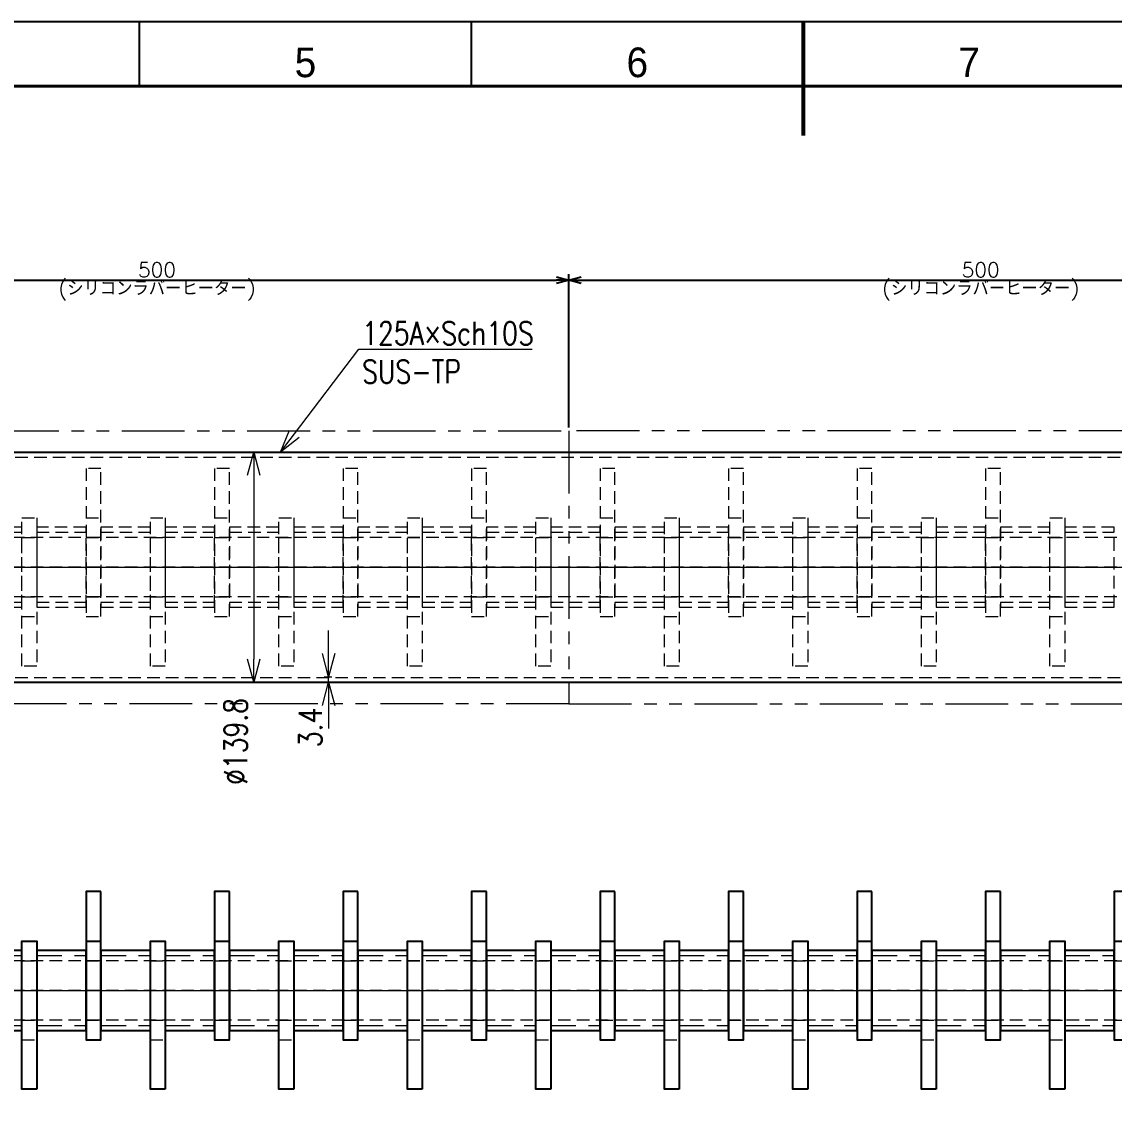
# Model space of a CAD drawing. Header units: millimetres. Extents: x 0 to 38884, y -3675 to 8056.
# Drawn here: x 34284 to 34947, y 1050 to 1709 of the extents above; entities that cross this region are included whole.
import ezdxf
from ezdxf import colors
from ezdxf.entities.mleader import LeaderData, LeaderLine
from ezdxf.enums import TextEntityAlignment as Align
from ezdxf.math import Vec2, Vec3

# ---------------------------------------------------------------- set-up
doc = ezdxf.new("R2010")
doc.units = ezdxf.units.MM
doc.header["$LTSCALE"] = 2.4
doc.header["$PDMODE"] = 99
doc.header["$PDSIZE"] = 1
for name, pattern in [('CENTER2', [28.575, 19.05, -3.175, 3.175, -3.175]), ('HIDDEN', [9.525, 6.35, -3.175]), ('HIDDEN2', [4.7625, 3.175, -1.5875]), ('PHANTOM2', [31.75, 15.875, -3.175, 3.175, -3.175, 3.175, -3.175])]:
    doc.linetypes.add(name, pattern=pattern)
for name, color, linetype, lineweight in [('03_かくれ線', 6, 'HIDDEN2', 13), ('04_HIDDEN', 2, 'HIDDEN', 13), ('04_中心線', 1, 'CENTER2', 9), ('05_CENTER', 4, 'CENTER2', 13), ('06_PHANTOM', 2, 'PHANTOM2', 13), ('07_寸法線', 3, 'Continuous', 9), ('08_DIM', 3, 'Continuous', 13), ('99_図枠', 7, 'Continuous', 40)]:
    doc.layers.add(name, color=color, linetype=linetype, lineweight=lineweight)
doc.styles.add('KSS_TXT', font='txt.shx', dxfattribs={"bigfont": 'extfont2.shx'})
doc.styles.get("Standard").update_dxf_attribs({"font": 'txt.shx', "bigfont": 'extfont2.shx'})
doc.styles.add('寸法用', font='simplex.shx', dxfattribs={"width": 0.8, "bigfont": '@extfont2.shx'})
doc.styles.add('表題用', font='MS PGothic.ttf')
doc.dimstyles.new('KSS_DIM', dxfattribs={"dimscale": 2, "dimtxt": 3, "dimasz": 2.5, "dimexe": 1.25, "dimexo": 0.625, "dimtad": 1, "dimdsep": 46, "dimtxsty": 'KSS_TXT', "dimblk": 'OPEN30', "dimcen": 0, "dimazin": 2, "dimtfac": 0.75, "dimtmove": 0, "dimatfit": 3, "dimldrblk": 'OPEN30', "dimfxl": 1.25, "dimtolj": 1, "dimarcsym": 0})
doc.dimstyles.new('機械製図用', dxfattribs={"dimtxt": 3.5, "dimasz": 3.5, "dimexe": 2, "dimexo": 0, "dimgap": 1.2, "dimtad": 1, "dimdsep": 46, "dimtxsty": '寸法用', "dimblk": 'OPEN30', "dimcen": 0, "dimclrd": 256, "dimclre": 256, "dimclrt": 7, "dimazin": 2, "dimtm": 1e-09, "dimtfac": 0.75, "dimtmove": 0, "dimatfit": 3, "dimldrblk": 'OPEN30', "dimfxl": 1, "dimlwd": -1, "dimlwe": -1, "dimarcsym": 0})

# ---------------------------------------------------------------- blocks, each defined once
blk = doc.blocks.new('AM_BALLOON1')
at = {"transparency": 16777216}
blk.add_circle((0, 0), 5, dxfattribs=at)
blk.add_attdef('B_NUMBER', text='', height=3, dxfattribs=at).set_placement((0, 0), align=Align.MIDDLE_CENTER)
blk = doc.blocks.new('_OPEN')
at = {"color": 0, "linetype": 'ByBlock'}
for p, q in [((-1, 0.17), (0, 0)), ((0, 0), (-1, -0.17)), ((0, 0), (-1, 0))]:
    blk.add_line(p, q, dxfattribs=at)
blk = doc.blocks.new('_Open30')
at = {"color": 0, "linetype": 'ByBlock', "lineweight": -2}
for p, q in [((-1, 0.268), (0, 0)), ((0, 0), (-1, -0.268)), ((0, 0), (-1, 0))]:
    blk.add_line(p, q, dxfattribs=at)
blk = doc.blocks.new('*D1378')
at = {"layer": '08_DIM', "color": 0, "lineweight": -2, "transparency": 16777216}
for p, q in [((34616.3, 1462.48), (34616.3, 1555.73)), ((34623.8, 1551.98), (35108.8, 1551.98)), ((35116.3, 1462.48), (35116.3, 1555.73))]:
    blk.add_line(p, q, dxfattribs=at)
at = {"layer": 'Defpoints', "color": 0, "transparency": 16777216}
for p in [(35116.3, 1551.98), (34616.3, 1460.61), (35116.3, 1460.61)]:
    blk.add_point(p, dxfattribs=at)
at = {"layer": '08_DIM', "color": 0, "lineweight": -2, "transparency": 16777216, "xscale": 7.5, "yscale": 7.5, "zscale": 7.5, "rotation": 180}
blk.add_blockref('_Open30', (34616.3, 1551.98), dxfattribs=at)
at = {"layer": '08_DIM', "color": 0, "lineweight": -2, "transparency": 16777216, "xscale": 7.5, "yscale": 7.5, "zscale": 7.5}
blk.add_blockref('_Open30', (35116.3, 1551.98), dxfattribs=at)
at = {"layer": '08_DIM', "color": 0, "transparency": 16777216, "char_height": 9, "attachment_point": 5, "style": 'KSS_TXT'}
for s, insert in [('\\A1;500', (34866.3, 1558.36)), ('\\A1;(シリコンラバーヒーター)', (34866.3, 1545.61))]:
    blk.add_mtext(s, dxfattribs=dict(at, insert=insert))
blk = doc.blocks.new('*D1379')
at = {"layer": '08_DIM', "color": 0, "lineweight": -2, "transparency": 16777216}
for p, q in [((34116.3, 1462.48), (34116.3, 1555.73)), ((34123.8, 1551.98), (34608.8, 1551.98)), ((34616.3, 1462.48), (34616.3, 1555.73))]:
    blk.add_line(p, q, dxfattribs=at)
at = {"layer": 'Defpoints', "color": 0, "transparency": 16777216}
for p in [(34616.3, 1551.98), (34116.3, 1460.61), (34616.3, 1460.61)]:
    blk.add_point(p, dxfattribs=at)
at = {"layer": '08_DIM', "color": 0, "lineweight": -2, "transparency": 16777216, "xscale": 7.5, "yscale": 7.5, "zscale": 7.5, "rotation": 180}
blk.add_blockref('_Open30', (34116.3, 1551.98), dxfattribs=at)
at = {"layer": '08_DIM', "color": 0, "lineweight": -2, "transparency": 16777216, "xscale": 7.5, "yscale": 7.5, "zscale": 7.5}
blk.add_blockref('_Open30', (34616.3, 1551.98), dxfattribs=at)
at = {"layer": '08_DIM', "color": 0, "transparency": 16777216, "char_height": 9, "attachment_point": 5, "style": 'KSS_TXT'}
for s, insert in [('\\A1;500', (34366.3, 1558.36)), ('\\A1;(シリコンラバーヒーター)', (34366.3, 1545.61))]:
    blk.add_mtext(s, dxfattribs=dict(at, insert=insert))
blk = doc.blocks.new('*D1401')
at = {"layer": '07_寸法線', "transparency": 16777216}
for p, q in [((34431.56, 1447.61), (34423.07, 1447.61)), ((34425.07, 1433.61), (34425.07, 1321.81)), ((34431.56, 1307.81), (34423.07, 1307.81))]:
    blk.add_line(p, q, dxfattribs=at)
at = {"layer": 'Defpoints', "color": 0, "transparency": 16777216}
for p in [(34431.56, 1447.61), (34425.07, 1307.81), (34431.56, 1307.81)]:
    blk.add_point(p, dxfattribs=at)
at = {"layer": '07_寸法線', "transparency": 16777216, "xscale": 14, "yscale": 14, "zscale": 14}
for p, rotation in [((34425.07, 1447.61), 90), ((34425.07, 1307.81), 270)]:
    blk.add_blockref('_Open30', p, dxfattribs=dict(at, rotation=rotation))
at = {"layer": '07_寸法線', "color": 7, "transparency": 16777216, "insert": (34414.07, 1271.88), "char_height": 14, "attachment_point": 5, "rotation": 90, "style": '寸法用'}
blk.add_mtext('%%C139.8', dxfattribs=at)
blk = doc.blocks.new('*D1402')
at = {"layer": '07_寸法線', "transparency": 16777216}
for p, q in [((34470.44, 1325.21), (34470.44, 1339.21)), ((34467.86, 1311.21), (34472.44, 1311.21)), ((34467.86, 1307.81), (34472.44, 1307.81)), ((34470.44, 1307.81), (34470.44, 1311.21)), ((34470.44, 1293.81), (34470.44, 1279.81))]:
    blk.add_line(p, q, dxfattribs=at)
at = {"layer": 'Defpoints', "color": 0, "transparency": 16777216}
for p in [(34467.86, 1311.21), (34467.86, 1307.81), (34470.44, 1311.21)]:
    blk.add_point(p, dxfattribs=at)
at = {"layer": '07_寸法線', "transparency": 16777216, "xscale": 14, "yscale": 14, "zscale": 14}
for p, rotation in [((34470.44, 1311.21), 270), ((34470.44, 1307.81), 90)]:
    blk.add_blockref('_Open30', p, dxfattribs=dict(at, rotation=rotation))
at = {"layer": '07_寸法線', "color": 7, "transparency": 16777216, "insert": (34459.44, 1280.37), "char_height": 14, "attachment_point": 5, "rotation": 90, "style": '寸法用'}
blk.add_mtext('3.4', dxfattribs=at)

msp = doc.modelspace()

# ---------------------------------------------------------------- linework, layer by layer
at = {"color": 0}
for p, q in [((34045.3002, 1447.6096), (35317.3002, 1447.6096)), ((34045.3002, 1307.8096), (35317.3002, 1307.8096)), ((34323.298, 1150.6676), (34332.298, 1150.6676)), ((34401.298, 1150.6676), (34410.298, 1150.6676)), ((34479.298, 1150.6676), (34488.298, 1150.6676)), ((34557.298, 1150.6676), (34566.298, 1150.6676)), ((34635.298, 1150.6676), (34644.298, 1150.6676)), ((34713.298, 1150.6676), (34722.298, 1150.6676)), ((34791.298, 1150.6676), (34800.298, 1150.6676)), ((34869.298, 1150.6676), (34878.298, 1150.6676)), ((34947.298, 1150.6676), (34956.298, 1150.6676))]:
    msp.add_line(p, q, dxfattribs=at)
for points in [[(34332.298, 1180.6676), (34323.298, 1180.6676), (34323.298, 1090.6676), (34332.298, 1090.6676)], [(34410.298, 1180.6676), (34401.298, 1180.6676), (34401.298, 1090.6676), (34410.298, 1090.6676)], [(34488.298, 1180.6676), (34479.298, 1180.6676), (34479.298, 1090.6676), (34488.298, 1090.6676)], [(34566.298, 1180.6676), (34557.298, 1180.6676), (34557.298, 1090.6676), (34566.298, 1090.6676)], [(34644.298, 1180.6676), (34635.298, 1180.6676), (34635.298, 1090.6676), (34644.298, 1090.6676)], [(34722.298, 1180.6676), (34713.298, 1180.6676), (34713.298, 1090.6676), (34722.298, 1090.6676)], [(34800.298, 1180.6676), (34791.298, 1180.6676), (34791.298, 1090.6676), (34800.298, 1090.6676)], [(34878.298, 1180.6676), (34869.298, 1180.6676), (34869.298, 1090.6676), (34878.298, 1090.6676)], [(34956.298, 1180.6676), (34947.298, 1180.6676), (34947.298, 1090.6676), (34956.298, 1090.6676)], [(34293.298, 1060.6676), (34284.298, 1060.6676), (34284.298, 1150.6676), (34293.298, 1150.6676)], [(34371.298, 1060.6676), (34362.298, 1060.6676), (34362.298, 1150.6676), (34371.298, 1150.6676)], [(34449.298, 1060.6676), (34440.298, 1060.6676), (34440.298, 1150.6676), (34449.298, 1150.6676)], [(34527.298, 1060.6676), (34518.298, 1060.6676), (34518.298, 1150.6676), (34527.298, 1150.6676)], [(34605.298, 1060.6676), (34596.298, 1060.6676), (34596.298, 1150.6676), (34605.298, 1150.6676)], [(34683.298, 1060.6676), (34674.298, 1060.6676), (34674.298, 1150.6676), (34683.298, 1150.6676)], [(34761.298, 1060.6676), (34752.298, 1060.6676), (34752.298, 1150.6676), (34761.298, 1150.6676)], [(34839.298, 1060.6676), (34830.298, 1060.6676), (34830.298, 1150.6676), (34839.298, 1150.6676)], [(34917.298, 1060.6676), (34908.298, 1060.6676), (34908.298, 1150.6676), (34917.298, 1150.6676)], [(34254.298, 1096.3676), (34284.298, 1096.3676), (34284.298, 1144.9676), (34254.298, 1144.9676)], [(34293.298, 1096.3676), (34323.298, 1096.3676), (34323.298, 1144.9676), (34293.298, 1144.9676)], [(34332.298, 1096.3676), (34362.298, 1096.3676), (34362.298, 1144.9676), (34332.298, 1144.9676)], [(34371.298, 1096.3676), (34401.298, 1096.3676), (34401.298, 1144.9676), (34371.298, 1144.9676)], [(34410.298, 1096.3676), (34440.298, 1096.3676), (34440.298, 1144.9676), (34410.298, 1144.9676)], [(34449.298, 1096.3676), (34479.298, 1096.3676), (34479.298, 1144.9676), (34449.298, 1144.9676)], [(34488.298, 1096.3676), (34518.298, 1096.3676), (34518.298, 1144.9676), (34488.298, 1144.9676)], [(34527.298, 1096.3676), (34557.298, 1096.3676), (34557.298, 1144.9676), (34527.298, 1144.9676)], [(34566.298, 1096.3676), (34596.298, 1096.3676), (34596.298, 1144.9676), (34566.298, 1144.9676)], [(34605.298, 1096.3676), (34635.298, 1096.3676), (34635.298, 1144.9676), (34605.298, 1144.9676)], [(34644.298, 1096.3676), (34674.298, 1096.3676), (34674.298, 1144.9676), (34644.298, 1144.9676)], [(34683.298, 1096.3676), (34713.298, 1096.3676), (34713.298, 1144.9676), (34683.298, 1144.9676)], [(34722.298, 1096.3676), (34752.298, 1096.3676), (34752.298, 1144.9676), (34722.298, 1144.9676)], [(34761.298, 1096.3676), (34791.298, 1096.3676), (34791.298, 1144.9676), (34761.298, 1144.9676)], [(34800.298, 1096.3676), (34830.298, 1096.3676), (34830.298, 1144.9676), (34800.298, 1144.9676)], [(34839.298, 1096.3676), (34869.298, 1096.3676), (34869.298, 1144.9676), (34839.298, 1144.9676)], [(34878.298, 1096.3676), (34908.298, 1096.3676), (34908.298, 1144.9676), (34878.298, 1144.9676)], [(34917.298, 1096.3676), (34947.298, 1096.3676), (34947.298, 1144.9676), (34917.298, 1144.9676)]]:
    msp.add_lwpolyline(points, close=True, dxfattribs=at)
at = {"layer": '03_かくれ線'}
for p, q in [((34040.3002, 1444.6096), (35326.3002, 1444.6096)), ((34323.298, 1407.7096), (34332.298, 1407.7096)), ((34401.298, 1407.7096), (34410.298, 1407.7096)), ((34479.298, 1407.7096), (34488.298, 1407.7096)), ((34557.298, 1407.7096), (34566.298, 1407.7096)), ((34635.298, 1407.7096), (34644.298, 1407.7096)), ((34713.298, 1407.7096), (34722.298, 1407.7096)), ((34791.298, 1407.7096), (34800.298, 1407.7096)), ((34869.298, 1407.7096), (34878.298, 1407.7096)), ((34254.298, 1399.0096), (34284.298, 1399.0096)), ((34293.298, 1399.0096), (34323.298, 1399.0096)), ((34332.298, 1399.0096), (34362.298, 1399.0096)), ((34371.298, 1399.0096), (34401.298, 1399.0096)), ((34410.298, 1399.0096), (34440.298, 1399.0096)), ((34449.298, 1399.0096), (34479.298, 1399.0096)), ((34488.298, 1399.0096), (34518.298, 1399.0096)), ((34527.298, 1399.0096), (34557.298, 1399.0096)), ((34566.298, 1399.0096), (34596.298, 1399.0096)), ((34605.298, 1399.0096), (34635.298, 1399.0096)), ((34644.298, 1399.0096), (34674.298, 1399.0096)), ((34683.298, 1399.0096), (34713.298, 1399.0096)), ((34722.298, 1399.0096), (34752.298, 1399.0096)), ((34761.298, 1399.0096), (34791.298, 1399.0096)), ((34800.298, 1399.0096), (34830.298, 1399.0096)), ((34839.298, 1399.0096), (34869.298, 1399.0096)), ((34878.298, 1399.0096), (34908.298, 1399.0096)), ((34917.298, 1399.0096), (34947.298, 1399.0096)), ((35280.298, 1395.7096), (34077.298, 1395.7096)), ((34284.298, 1395.7096), (34293.298, 1395.7096)), ((34323.298, 1395.7096), (34332.298, 1395.7096)), ((34362.298, 1395.7096), (34371.298, 1395.7096)), ((34401.298, 1395.7096), (34410.298, 1395.7096)), ((34440.298, 1395.7096), (34449.298, 1395.7096)), ((34479.298, 1395.7096), (34488.298, 1395.7096)), ((34518.298, 1395.7096), (34527.298, 1395.7096)), ((34557.298, 1395.7096), (34566.298, 1395.7096)), ((34596.298, 1395.7096), (34605.298, 1395.7096)), ((34635.298, 1395.7096), (34644.298, 1395.7096)), ((34674.298, 1395.7096), (34683.298, 1395.7096)), ((34713.298, 1395.7096), (34722.298, 1395.7096)), ((34752.298, 1395.7096), (34761.298, 1395.7096)), ((34791.298, 1395.7096), (34800.298, 1395.7096)), ((34830.298, 1395.7096), (34839.298, 1395.7096)), ((34869.298, 1395.7096), (34878.298, 1395.7096)), ((34908.298, 1395.7096), (34917.298, 1395.7096)), ((35280.298, 1377.7096), (34077.298, 1377.7096)), ((34249.8151, 1377.7096), (34288.817, 1377.7096)), ((34279.6782, 1377.7096), (34297.8438, 1377.7096)), ((34288.8151, 1377.7096), (34327.817, 1377.7096)), ((34318.6782, 1377.7096), (34336.8438, 1377.7096)), ((34327.8151, 1377.7096), (34366.817, 1377.7096)), ((34357.6782, 1377.7096), (34375.8438, 1377.7096)), ((34366.8151, 1377.7096), (34405.817, 1377.7096)), ((34396.6782, 1377.7096), (34414.8438, 1377.7096)), ((34405.8151, 1377.7096), (34444.817, 1377.7096)), ((34435.6782, 1377.7096), (34453.8438, 1377.7096)), ((34444.8151, 1377.7096), (34483.817, 1377.7096)), ((34474.6782, 1377.7096), (34492.8438, 1377.7096)), ((34483.8151, 1377.7096), (34522.817, 1377.7096)), ((34513.6782, 1377.7096), (34531.8438, 1377.7096)), ((34522.8151, 1377.7096), (34561.817, 1377.7096)), ((34552.6782, 1377.7096), (34570.8438, 1377.7096)), ((34561.8151, 1377.7096), (34600.817, 1377.7096)), ((34591.6782, 1377.7096), (34609.8438, 1377.7096)), ((34600.8151, 1377.7096), (34639.817, 1377.7096)), ((34630.6782, 1377.7096), (34648.8438, 1377.7096)), ((34639.8151, 1377.7096), (34678.817, 1377.7096)), ((34669.6782, 1377.7096), (34687.8438, 1377.7096)), ((34678.8151, 1377.7096), (34717.817, 1377.7096)), ((34708.6782, 1377.7096), (34726.8438, 1377.7096)), ((34717.8151, 1377.7096), (34756.817, 1377.7096)), ((34747.6782, 1377.7096), (34765.8438, 1377.7096)), ((34756.8151, 1377.7096), (34795.817, 1377.7096)), ((34786.6782, 1377.7096), (34804.8438, 1377.7096)), ((34795.8151, 1377.7096), (34834.817, 1377.7096)), ((34825.6782, 1377.7096), (34843.8438, 1377.7096)), ((34834.8151, 1377.7096), (34873.817, 1377.7096)), ((34864.6782, 1377.7096), (34882.8438, 1377.7096)), ((34873.8151, 1377.7096), (34912.817, 1377.7096)), ((34903.6782, 1377.7096), (34921.8438, 1377.7096)), ((34912.8151, 1377.7096), (34951.817, 1377.7096)), ((34942.6782, 1377.7096), (34960.8438, 1377.7096)), ((35280.298, 1359.7096), (34077.298, 1359.7096)), ((34284.298, 1359.7096), (34293.298, 1359.7096)), ((34323.298, 1359.7096), (34332.298, 1359.7096)), ((34362.298, 1359.7096), (34371.298, 1359.7096)), ((34401.298, 1359.7096), (34410.298, 1359.7096)), ((34440.298, 1359.7096), (34449.298, 1359.7096)), ((34479.298, 1359.7096), (34488.298, 1359.7096)), ((34518.298, 1359.7096), (34527.298, 1359.7096)), ((34557.298, 1359.7096), (34566.298, 1359.7096)), ((34596.298, 1359.7096), (34605.298, 1359.7096)), ((34635.298, 1359.7096), (34644.298, 1359.7096)), ((34674.298, 1359.7096), (34683.298, 1359.7096)), ((34713.298, 1359.7096), (34722.298, 1359.7096)), ((34752.298, 1359.7096), (34761.298, 1359.7096)), ((34791.298, 1359.7096), (34800.298, 1359.7096)), ((34830.298, 1359.7096), (34839.298, 1359.7096)), ((34869.298, 1359.7096), (34878.298, 1359.7096)), ((34908.298, 1359.7096), (34917.298, 1359.7096)), ((34254.298, 1356.4096), (34284.298, 1356.4096)), ((34293.298, 1356.4096), (34323.298, 1356.4096)), ((34332.298, 1356.4096), (34362.298, 1356.4096)), ((34371.298, 1356.4096), (34401.298, 1356.4096)), ((34410.298, 1356.4096), (34440.298, 1356.4096)), ((34449.298, 1356.4096), (34479.298, 1356.4096)), ((34488.298, 1356.4096), (34518.298, 1356.4096)), ((34527.298, 1356.4096), (34557.298, 1356.4096)), ((34566.298, 1356.4096), (34596.298, 1356.4096)), ((34605.298, 1356.4096), (34635.298, 1356.4096)), ((34644.298, 1356.4096), (34674.298, 1356.4096)), ((34683.298, 1356.4096), (34713.298, 1356.4096)), ((34722.298, 1356.4096), (34752.298, 1356.4096)), ((34761.298, 1356.4096), (34791.298, 1356.4096)), ((34800.298, 1356.4096), (34830.298, 1356.4096)), ((34839.298, 1356.4096), (34869.298, 1356.4096)), ((34878.298, 1356.4096), (34908.298, 1356.4096)), ((34917.298, 1356.4096), (34947.298, 1356.4096)), ((34284.298, 1347.7096), (34293.298, 1347.7096)), ((34362.298, 1347.7096), (34371.298, 1347.7096)), ((34440.298, 1347.7096), (34449.298, 1347.7096)), ((34518.298, 1347.7096), (34527.298, 1347.7096)), ((34596.298, 1347.7096), (34605.298, 1347.7096)), ((34674.298, 1347.7096), (34683.298, 1347.7096)), ((34752.298, 1347.7096), (34761.298, 1347.7096)), ((34830.298, 1347.7096), (34839.298, 1347.7096)), ((34908.298, 1347.7096), (34917.298, 1347.7096)), ((34040.3002, 1310.8096), (35326.3002, 1310.8096)), ((35280.298, 1138.6676), (34077.298, 1138.6676)), ((34284.298, 1138.6676), (34293.298, 1138.6676)), ((34323.298, 1138.6676), (34332.298, 1138.6676)), ((34362.298, 1138.6676), (34371.298, 1138.6676)), ((34401.298, 1138.6676), (34410.298, 1138.6676)), ((34440.298, 1138.6676), (34449.298, 1138.6676)), ((34479.298, 1138.6676), (34488.298, 1138.6676)), ((34518.298, 1138.6676), (34527.298, 1138.6676)), ((34557.298, 1138.6676), (34566.298, 1138.6676)), ((34596.298, 1138.6676), (34605.298, 1138.6676)), ((34635.298, 1138.6676), (34644.298, 1138.6676)), ((34674.298, 1138.6676), (34683.298, 1138.6676)), ((34713.298, 1138.6676), (34722.298, 1138.6676)), ((34752.298, 1138.6676), (34761.298, 1138.6676)), ((34791.298, 1138.6676), (34800.298, 1138.6676)), ((34830.298, 1138.6676), (34839.298, 1138.6676)), ((34869.298, 1138.6676), (34878.298, 1138.6676)), ((34908.298, 1138.6676), (34917.298, 1138.6676)), ((34947.298, 1138.6676), (34956.298, 1138.6676)), ((35280.298, 1120.6676), (34077.298, 1120.6676)), ((35280.298, 1102.6676), (34077.298, 1102.6676)), ((34284.298, 1102.6676), (34293.298, 1102.6676)), ((34323.298, 1102.6676), (34332.298, 1102.6676)), ((34362.298, 1102.6676), (34371.298, 1102.6676)), ((34401.298, 1102.6676), (34410.298, 1102.6676)), ((34440.298, 1102.6676), (34449.298, 1102.6676)), ((34479.298, 1102.6676), (34488.298, 1102.6676)), ((34518.298, 1102.6676), (34527.298, 1102.6676)), ((34557.298, 1102.6676), (34566.298, 1102.6676)), ((34596.298, 1102.6676), (34605.298, 1102.6676)), ((34635.298, 1102.6676), (34644.298, 1102.6676)), ((34674.298, 1102.6676), (34683.298, 1102.6676)), ((34713.298, 1102.6676), (34722.298, 1102.6676)), ((34752.298, 1102.6676), (34761.298, 1102.6676)), ((34791.298, 1102.6676), (34800.298, 1102.6676)), ((34830.298, 1102.6676), (34839.298, 1102.6676)), ((34869.298, 1102.6676), (34878.298, 1102.6676)), ((34908.298, 1102.6676), (34917.298, 1102.6676)), ((34947.298, 1102.6676), (34956.298, 1102.6676)), ((34284.298, 1090.6676), (34293.298, 1090.6676)), ((34362.298, 1090.6676), (34371.298, 1090.6676)), ((34440.298, 1090.6676), (34449.298, 1090.6676)), ((34518.298, 1090.6676), (34527.298, 1090.6676)), ((34596.298, 1090.6676), (34605.298, 1090.6676)), ((34674.298, 1090.6676), (34683.298, 1090.6676)), ((34752.298, 1090.6676), (34761.298, 1090.6676)), ((34830.298, 1090.6676), (34839.298, 1090.6676)), ((34908.298, 1090.6676), (34917.298, 1090.6676))]:
    msp.add_line(p, q, dxfattribs=at)
for points in [[(34332.298, 1437.7096), (34323.298, 1437.7096), (34323.298, 1347.7096), (34332.298, 1347.7096)], [(34410.298, 1437.7096), (34401.298, 1437.7096), (34401.298, 1347.7096), (34410.298, 1347.7096)], [(34488.298, 1437.7096), (34479.298, 1437.7096), (34479.298, 1347.7096), (34488.298, 1347.7096)], [(34566.298, 1437.7096), (34557.298, 1437.7096), (34557.298, 1347.7096), (34566.298, 1347.7096)], [(34644.298, 1437.7096), (34635.298, 1437.7096), (34635.298, 1347.7096), (34644.298, 1347.7096)], [(34722.298, 1437.7096), (34713.298, 1437.7096), (34713.298, 1347.7096), (34722.298, 1347.7096)], [(34800.298, 1437.7096), (34791.298, 1437.7096), (34791.298, 1347.7096), (34800.298, 1347.7096)], [(34878.298, 1437.7096), (34869.298, 1437.7096), (34869.298, 1347.7096), (34878.298, 1347.7096)], [(34293.298, 1317.7096), (34284.298, 1317.7096), (34284.298, 1407.7096), (34293.298, 1407.7096)], [(34371.298, 1317.7096), (34362.298, 1317.7096), (34362.298, 1407.7096), (34371.298, 1407.7096)], [(34449.298, 1317.7096), (34440.298, 1317.7096), (34440.298, 1407.7096), (34449.298, 1407.7096)], [(34527.298, 1317.7096), (34518.298, 1317.7096), (34518.298, 1407.7096), (34527.298, 1407.7096)], [(34605.298, 1317.7096), (34596.298, 1317.7096), (34596.298, 1407.7096), (34605.298, 1407.7096)], [(34683.298, 1317.7096), (34674.298, 1317.7096), (34674.298, 1407.7096), (34683.298, 1407.7096)], [(34761.298, 1317.7096), (34752.298, 1317.7096), (34752.298, 1407.7096), (34761.298, 1407.7096)], [(34839.298, 1317.7096), (34830.298, 1317.7096), (34830.298, 1407.7096), (34839.298, 1407.7096)], [(34917.298, 1317.7096), (34908.298, 1317.7096), (34908.298, 1407.7096), (34917.298, 1407.7096)], [(34254.298, 1353.4096), (34284.298, 1353.4096), (34284.298, 1402.0096), (34254.298, 1402.0096)], [(34293.298, 1353.4096), (34323.298, 1353.4096), (34323.298, 1402.0096), (34293.298, 1402.0096)], [(34332.298, 1353.4096), (34362.298, 1353.4096), (34362.298, 1402.0096), (34332.298, 1402.0096)], [(34371.298, 1353.4096), (34401.298, 1353.4096), (34401.298, 1402.0096), (34371.298, 1402.0096)], [(34410.298, 1353.4096), (34440.298, 1353.4096), (34440.298, 1402.0096), (34410.298, 1402.0096)], [(34449.298, 1353.4096), (34479.298, 1353.4096), (34479.298, 1402.0096), (34449.298, 1402.0096)], [(34488.298, 1353.4096), (34518.298, 1353.4096), (34518.298, 1402.0096), (34488.298, 1402.0096)], [(34527.298, 1353.4096), (34557.298, 1353.4096), (34557.298, 1402.0096), (34527.298, 1402.0096)], [(34566.298, 1353.4096), (34596.298, 1353.4096), (34596.298, 1402.0096), (34566.298, 1402.0096)], [(34605.298, 1353.4096), (34635.298, 1353.4096), (34635.298, 1402.0096), (34605.298, 1402.0096)], [(34644.298, 1353.4096), (34674.298, 1353.4096), (34674.298, 1402.0096), (34644.298, 1402.0096)], [(34683.298, 1353.4096), (34713.298, 1353.4096), (34713.298, 1402.0096), (34683.298, 1402.0096)], [(34722.298, 1353.4096), (34752.298, 1353.4096), (34752.298, 1402.0096), (34722.298, 1402.0096)], [(34761.298, 1353.4096), (34791.298, 1353.4096), (34791.298, 1402.0096), (34761.298, 1402.0096)], [(34800.298, 1353.4096), (34830.298, 1353.4096), (34830.298, 1402.0096), (34800.298, 1402.0096)], [(34839.298, 1353.4096), (34869.298, 1353.4096), (34869.298, 1402.0096), (34839.298, 1402.0096)], [(34878.298, 1353.4096), (34908.298, 1353.4096), (34908.298, 1402.0096), (34878.298, 1402.0096)], [(34917.298, 1353.4096), (34947.298, 1353.4096), (34947.298, 1402.0096), (34917.298, 1402.0096)]]:
    msp.add_lwpolyline(points, close=True, dxfattribs=at)
at = {"layer": '04_HIDDEN'}
for p, q in [((34254.298, 1141.9676), (34284.298, 1141.9676)), ((34293.298, 1141.9676), (34323.298, 1141.9676)), ((34332.298, 1141.9676), (34362.298, 1141.9676)), ((34371.298, 1141.9676), (34401.298, 1141.9676)), ((34410.298, 1141.9676), (34440.298, 1141.9676)), ((34449.298, 1141.9676), (34479.298, 1141.9676)), ((34488.298, 1141.9676), (34518.298, 1141.9676)), ((34527.298, 1141.9676), (34557.298, 1141.9676)), ((34566.298, 1141.9676), (34596.298, 1141.9676)), ((34605.298, 1141.9676), (34635.298, 1141.9676)), ((34644.298, 1141.9676), (34674.298, 1141.9676)), ((34683.298, 1141.9676), (34713.298, 1141.9676)), ((34722.298, 1141.9676), (34752.298, 1141.9676)), ((34761.298, 1141.9676), (34791.298, 1141.9676)), ((34800.298, 1141.9676), (34830.298, 1141.9676)), ((34839.298, 1141.9676), (34869.298, 1141.9676)), ((34878.298, 1141.9676), (34908.298, 1141.9676)), ((34917.298, 1141.9676), (34947.298, 1141.9676)), ((34254.298, 1099.3676), (34284.298, 1099.3676)), ((34293.298, 1099.3676), (34323.298, 1099.3676)), ((34332.298, 1099.3676), (34362.298, 1099.3676)), ((34371.298, 1099.3676), (34401.298, 1099.3676)), ((34410.298, 1099.3676), (34440.298, 1099.3676)), ((34449.298, 1099.3676), (34479.298, 1099.3676)), ((34488.298, 1099.3676), (34518.298, 1099.3676)), ((34527.298, 1099.3676), (34557.298, 1099.3676)), ((34566.298, 1099.3676), (34596.298, 1099.3676)), ((34605.298, 1099.3676), (34635.298, 1099.3676)), ((34644.298, 1099.3676), (34674.298, 1099.3676)), ((34683.298, 1099.3676), (34713.298, 1099.3676)), ((34722.298, 1099.3676), (34752.298, 1099.3676)), ((34761.298, 1099.3676), (34791.298, 1099.3676)), ((34800.298, 1099.3676), (34830.298, 1099.3676)), ((34839.298, 1099.3676), (34869.298, 1099.3676)), ((34878.298, 1099.3676), (34908.298, 1099.3676)), ((34917.298, 1099.3676), (34947.298, 1099.3676))]:
    msp.add_line(p, q, dxfattribs=at)
at = {"layer": '04_中心線'}
for p, q in [((34020.702, 1377.7096), (35346.3002, 1377.7096)), ((34057.3002, 1377.7096), (35650.3002, 1377.7096)), ((34057.3002, 1120.6676), (35650.3002, 1120.6676)), ((34279.6782, 1120.6676), (34297.8438, 1120.6676)), ((34318.6782, 1120.6676), (34336.8438, 1120.6676)), ((34357.6782, 1120.6676), (34375.8438, 1120.6676)), ((34396.6782, 1120.6676), (34414.8438, 1120.6676)), ((34435.6782, 1120.6676), (34453.8438, 1120.6676)), ((34474.6782, 1120.6676), (34492.8438, 1120.6676)), ((34513.6782, 1120.6676), (34531.8438, 1120.6676)), ((34552.6782, 1120.6676), (34570.8438, 1120.6676)), ((34591.6782, 1120.6676), (34609.8438, 1120.6676)), ((34630.6782, 1120.6676), (34648.8438, 1120.6676)), ((34669.6782, 1120.6676), (34687.8438, 1120.6676)), ((34708.6782, 1120.6676), (34726.8438, 1120.6676)), ((34747.6782, 1120.6676), (34765.8438, 1120.6676)), ((34786.6782, 1120.6676), (34804.8438, 1120.6676)), ((34825.6782, 1120.6676), (34843.8438, 1120.6676)), ((34864.6782, 1120.6676), (34882.8438, 1120.6676)), ((34903.6782, 1120.6676), (34921.8438, 1120.6676)), ((34942.6782, 1120.6676), (34960.8438, 1120.6676))]:
    msp.add_line(p, q, dxfattribs=at)
at = {"layer": '05_CENTER'}
for p, q in [((34249.8151, 1120.6676), (34288.817, 1120.6676)), ((34288.8151, 1120.6676), (34327.817, 1120.6676)), ((34327.8151, 1120.6676), (34366.817, 1120.6676)), ((34366.8151, 1120.6676), (34405.817, 1120.6676)), ((34405.8151, 1120.6676), (34444.817, 1120.6676)), ((34444.8151, 1120.6676), (34483.817, 1120.6676)), ((34483.8151, 1120.6676), (34522.817, 1120.6676)), ((34522.8151, 1120.6676), (34561.817, 1120.6676)), ((34561.8151, 1120.6676), (34600.817, 1120.6676)), ((34600.8151, 1120.6676), (34639.817, 1120.6676)), ((34639.8151, 1120.6676), (34678.817, 1120.6676)), ((34678.8151, 1120.6676), (34717.817, 1120.6676)), ((34717.8151, 1120.6676), (34756.817, 1120.6676)), ((34756.8151, 1120.6676), (34795.817, 1120.6676)), ((34795.8151, 1120.6676), (34834.817, 1120.6676)), ((34834.8151, 1120.6676), (34873.817, 1120.6676)), ((34873.8151, 1120.6676), (34912.817, 1120.6676)), ((34912.8151, 1120.6676), (34951.817, 1120.6676))]:
    msp.add_line(p, q, dxfattribs=at)
at = {"layer": '06_PHANTOM', "color": 1}
for points in [[(34116.3002, 1460.6096), (34616.3002, 1460.6096), (34616.3002, 1294.8096), (34116.3002, 1294.8096)], [(35116.3002, 1460.6096), (34616.3002, 1460.6096), (34616.3002, 1294.8096), (35116.3002, 1294.8096)]]:
    msp.add_lwpolyline(points, close=True, dxfattribs=at)
at = {"layer": '99_図枠', "lineweight": 25}
for p, q in [((34355.7414, 1669.9311), (34355.7414, 1708.935)), ((34557.1516, 1669.9311), (34557.1516, 1708.935))]:
    msp.add_line(p, q, dxfattribs=at)
at = {"layer": '99_図枠', "lineweight": 53}
msp.add_line((34758.5618, 1708.935), (34758.5618, 1639.9281), dxfattribs=at)
at = {"layer": '99_図枠'}
msp.add_lwpolyline([(33666.9923, 38.8295), (35928.019, 38.8295), (35928.019, 1669.9311), (33666.9923, 1669.9311)], close=True, dxfattribs=at)
at = {"layer": 'Defpoints'}
msp.add_lwpolyline([(33550.1006, 0), (35967.0229, 0), (35967.0229, 1708.935), (33550.1006, 1708.935)], close=True, dxfattribs=at)

# ---------------------------------------------------------------- texts
at = {"layer": '99_図枠', "lineweight": 13, "style": '表題用'}
for s, p in [('5', (34456.4465, 1669.9311)), ('6', (34657.8567, 1669.9311)), ('7', (34859.2669, 1669.9311))]:
    msp.add_text(s, height=18.0018, dxfattribs=at).set_placement(p, align=Align.BOTTOM_CENTER)

# ---------------------------------------------------------------- dimensions: what is measured, and where the dimension line sits
at = {"layer": '07_寸法線'}
dim = msp.add_linear_dim(base=(34425.0702, 1307.8096), p1=(34431.5596, 1447.6096), p2=(34431.5596, 1307.8096), angle=270, text='%%C<>', dimstyle='機械製図用', override={"dimtxt": 14, "dimasz": 14, "dimgap": 4, "dimtmove": 2}, dxfattribs=at)
dim.commit()
dim.dimension.update_dxf_attribs({"geometry": '*D1401', "text_midpoint": (34414.0702, 1271.8826), "dimtype": 160})
dim = msp.add_linear_dim(base=(34470.4382, 1311.2096), p1=(34467.8643, 1307.8096), p2=(34467.8643, 1311.2096), angle=270, dimstyle='機械製図用', override={"dimtxt": 14, "dimasz": 14, "dimgap": 4, "dimtmove": 2}, dxfattribs=at)
dim.commit()
dim.dimension.update_dxf_attribs({"geometry": '*D1402', "text_midpoint": (34459.4382, 1280.3719), "dimtype": 160})
at = {"layer": '08_DIM'}
for base, p1, p2, picture, middle in [((34616.3002, 1551.9838), (34116.3002, 1460.6096), (34616.3002, 1460.6096), '*D1379', (34366.3002, 1551.9838)), ((35116.3002, 1551.9838), (34616.3002, 1460.6096), (35116.3002, 1460.6096), '*D1378', (34866.3002, 1551.9838))]:
    dim = msp.add_linear_dim(base=base, p1=p1, p2=p2, dimstyle='KSS_DIM', override={"dimscale": 3, "dimpost": '\\X(シリコンラバーヒーター)'}, dxfattribs=at)
    dim.commit()
    dim.dimension.update_dxf_attribs({"geometry": picture, "text_midpoint": middle})

# ---------------------------------------------------------------- leaders
at = {"layer": '07_寸法線'}
ml = msp.add_multileader_mtext('Standard', dxfattribs=at)
ml.set_content('125A×Sch10S\\PSUS-TP', color=7, style='寸法用')
ml.set_leader_properties(color=256, linetype='ByLayer', lineweight=-1)
ml.set_arrow_properties(name='OPEN30')
ml.build(insert=Vec2(0, 0))
ml.multileader.update_dxf_attribs({"has_dogleg": 0, "text_left_attachment_type": 6, "text_right_attachment_type": 6, "arrow_head_size": 14})
ctx = ml.context
ctx.base_point, ctx.char_height, ctx.arrow_head_size, ctx.plane_origin = Vec3(34488.8707, 1510.0378), 14, 14, Vec3(34376.1399, 1302.9878)
ctx.left_attachment, ctx.right_attachment = 6, 6
notes = []
notes.append((ctx, [(1, (1, 1, 0), (34480.8707, 1510.0378), (1, 0), 8, [(0, [(34441.2233, 1447.6096)], 0, [])])]))
ctx.mtext.insert, ctx.mtext.flow_direction = Vec3(34490.8707, 1526.8378), 5
at = {"layer": '08_DIM'}
ml = msp.add_multileader_block('Standard', dxfattribs=at)
ml.set_content('AM_BALLOON1', color=256, scale=3)
ml.set_attribute('B_NUMBER', 'N', width=0)
ml.set_leader_properties(color=256, linetype='ByLayer', lineweight=-1)
ml.set_arrow_properties(name='OPEN')
ml.build(insert=Vec2(0, 0))
ml.multileader.update_dxf_attribs({"leader_type": 0, "has_dogleg": 0, "text_right_attachment_type": 6, "dogleg_length": 0, "arrow_head_size": 6, "scale": 3, "block_connection_type": 1})
ctx = ml.context
ctx.base_point, ctx.scale, ctx.char_height, ctx.arrow_head_size, ctx.landing_gap_size, ctx.plane_origin = Vec3(35713.6935, 1583.3789), 3, 12, 6, 6, Vec3(35713.6935, 1583.3789)
ctx.right_attachment, ctx.attachment_type = 6, 1
notes.append((ctx, [(0, (0, 0, 0), (0, 0), (1, 0), 1, [])]))
ctx.block.insert = Vec3(35713.6935, 1583.3789)
ml = msp.add_multileader_block('Standard', dxfattribs=at)
ml.set_content('AM_BALLOON1', color=256, scale=3)
ml.set_attribute('B_NUMBER', 'G', width=0)
ml.set_leader_properties(color=256, linetype='ByLayer', lineweight=-1)
ml.set_arrow_properties(name='OPEN')
ml.build(insert=Vec2(0, 0))
ml.multileader.update_dxf_attribs({"leader_type": 0, "has_dogleg": 0, "text_right_attachment_type": 6, "dogleg_length": 0, "arrow_head_size": 6, "scale": 3, "block_connection_type": 1})
ctx = ml.context
ctx.base_point, ctx.scale, ctx.char_height, ctx.arrow_head_size, ctx.landing_gap_size, ctx.plane_origin = Vec3(35678.7497, 1486.7985), 3, 12, 6, 6, Vec3(35678.7497, 1486.7985)
ctx.right_attachment, ctx.attachment_type = 6, 1
notes.append((ctx, [(0, (0, 0, 0), (0, 0), (1, 0), 1, [])]))
ctx.block.insert = Vec3(35678.7497, 1486.7985)
for ctx, leaders in notes:
    for number, flags, end, landing, length, lines in leaders:
        leader = LeaderData()
        leader.index, (leader.has_last_leader_line, leader.has_dogleg_vector, leader.attachment_direction) = number, flags
        leader.last_leader_point, leader.dogleg_vector, leader.dogleg_length = Vec3(end), Vec3(landing), length
        for number, points, colour, breaks in lines:
            line = LeaderLine()
            line.index, line.vertices, line.color, line.breaks = number, Vec3.list(points), colors.encode_raw_color(colour), breaks
            leader.lines.append(line)
        ctx.leaders.append(leader)

doc.saveas('drawing.dxf')
